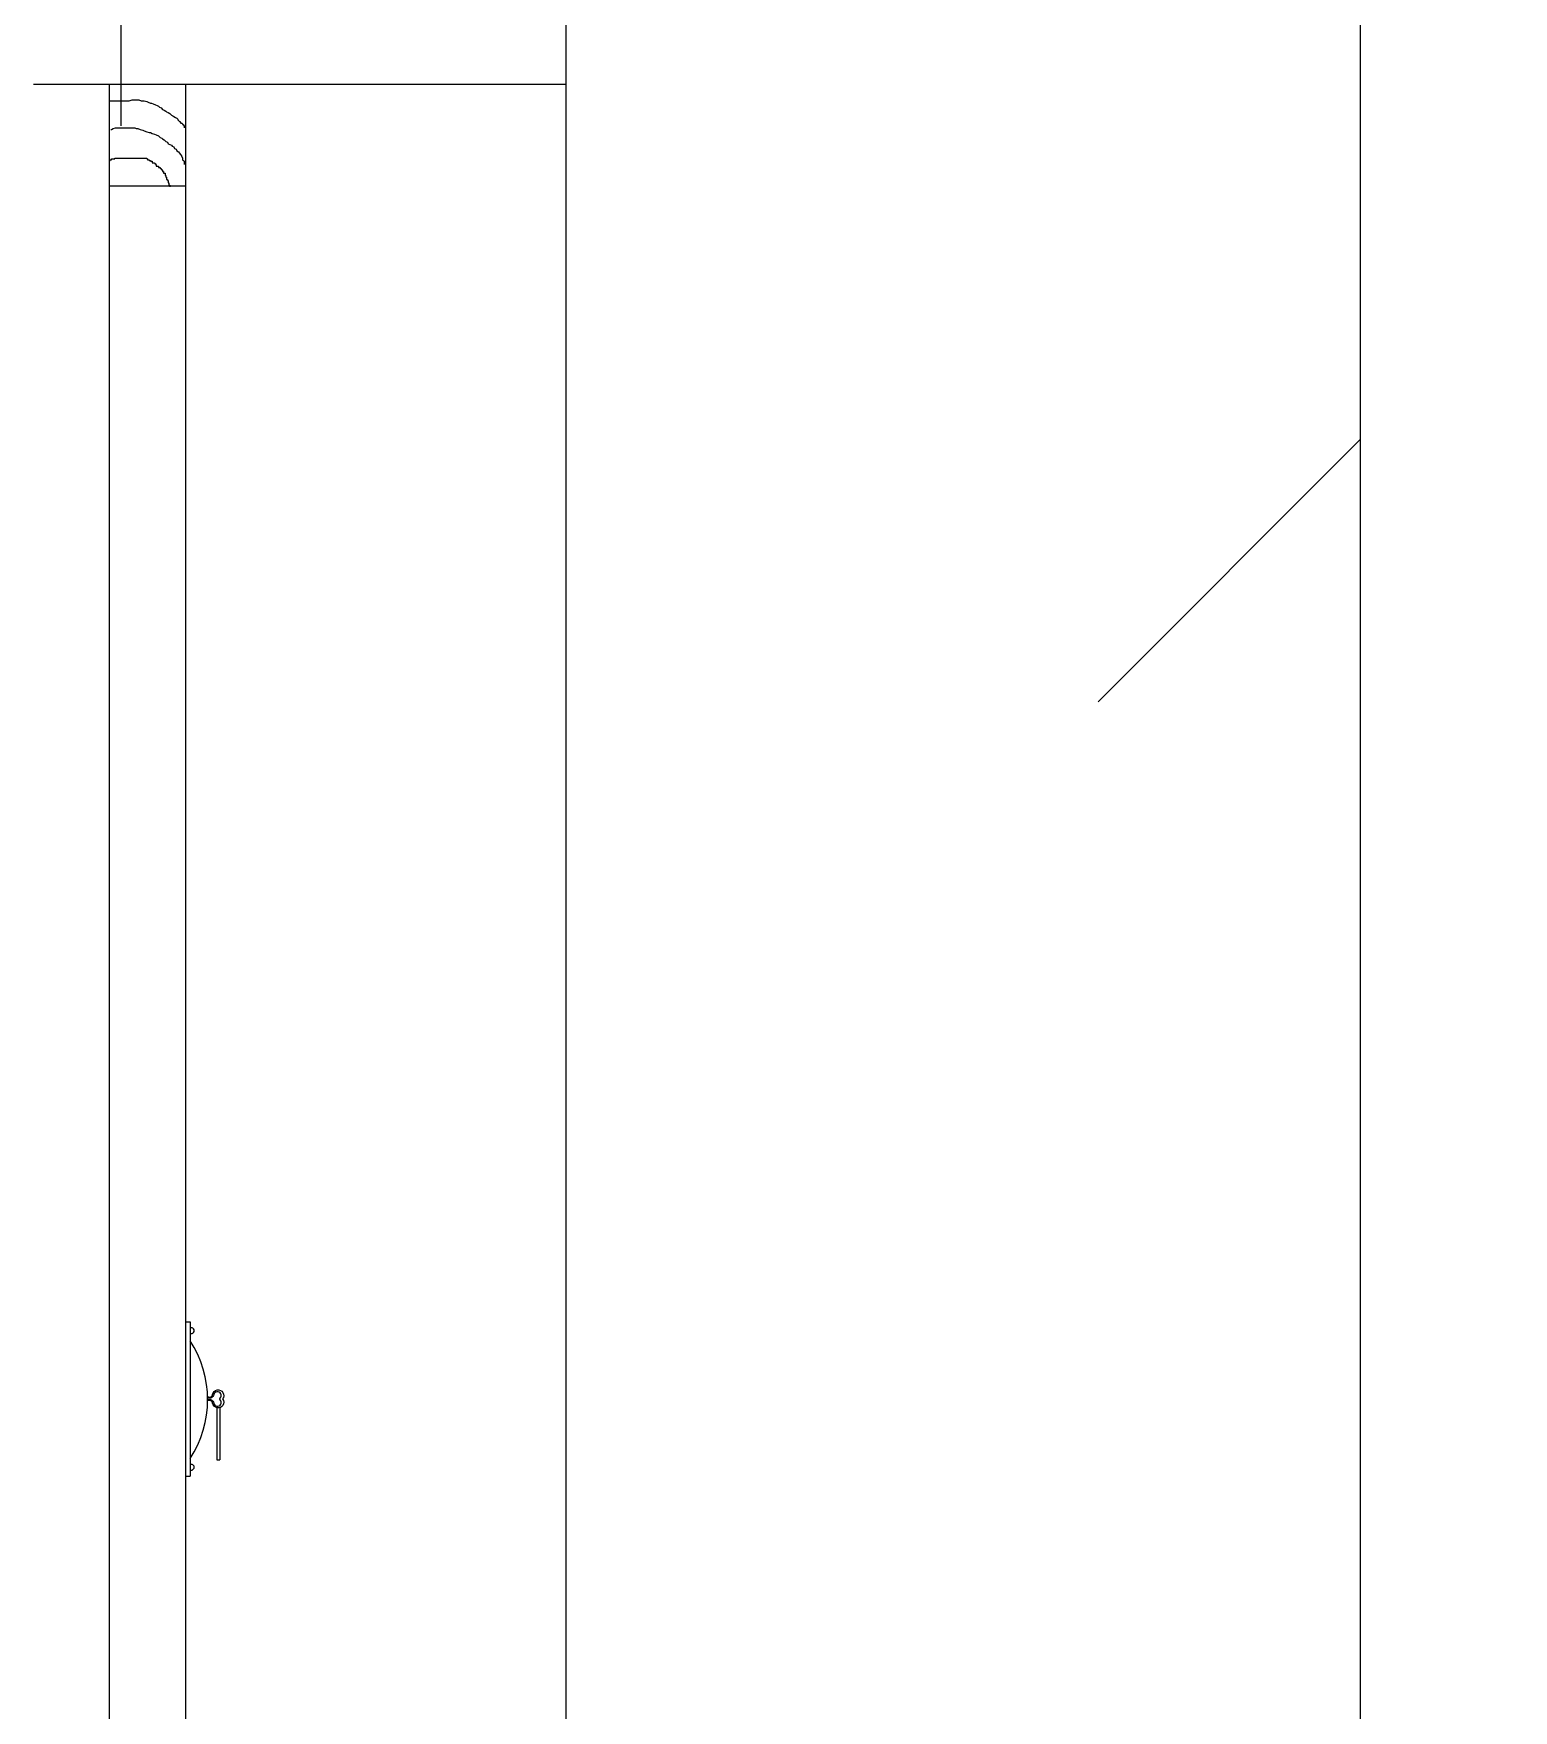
# Model space of a CAD drawing. Header units: metres. Extents: x 38 to 3506, y 780 to 4811.
# Drawn here: x 2058 to 3226, y 2103 to 3425 of the extents above; entities that cross this region are included whole.
import ezdxf

# ---------------------------------------------------------------- set-up
doc = ezdxf.new("R2010")
doc.units = ezdxf.units.M
for name, color, linetype in [('3', 3, 'Continuous'), ('4', 4, 'Continuous'), ('7', 7, 'Continuous'), ('BH', 3, 'Continuous'), ('DIM', 3, 'Continuous')]:
    doc.layers.add(name, color=color, linetype=linetype)
doc.dimstyles.get("Standard").update_dxf_attribs({"dimtxt": 2.5, "dimasz": 2.5, "dimexe": 1.25, "dimexo": 0.625, "dimtad": 1, "dimcen": 2.5, "dimazin": 3, "dimtfac": 1, "dimtmove": 0, "dimatfit": 3})

msp = doc.modelspace()

# ---------------------------------------------------------------- hatches: boundary and pattern name
at = {"layer": 'BH'}
h = msp.add_hatch(dxfattribs=at)
h.set_pattern_fill('ANSI31', scale=250)
h.paths.add_polyline_path([(3104.84, 3974.65), (3124.84, 3974.65), (3124.84, 4004.65), (3134.84, 4004.65), (3134.84, 4014.65), (3124.84, 4014.65, -0.27), (3159.52, 4052.54, -0.11), (3222.44, 4049.68, 0.17), (3035, 4055.84), (3032.09, 4065.41, -0.17), (3225.66, 4059.15, -0.15), (3129.84, 4139.52), (3134.84, 4144.52), (3129.84, 4149.52), (3134.84, 4154.52), (3129.84, 4159.52), (3134.84, 4164.52), (3129.84, 4169.52), (3134.84, 4174.52), (3129.84, 4179.52, 1.14), (3129.84, 4229.52), (2898.03, 4229.52), (2898.03, 1284.75), (3104.84, 1284.75)])
h = msp.add_hatch(dxfattribs=at)
h.set_pattern_fill('ANSI33', scale=200)
h.paths.add_polyline_path([(2478.01, 3634.75), (2058.22, 3634.75), (2058.22, 3384.75), (2118.01, 3384.75), (2478.01, 3384.75)])
h = msp.add_hatch(dxfattribs=at)
h.set_pattern_fill('AR-BRSTD', scale=30)
h.paths.add_polyline_path([(2478.01, 3384.75), (2178.01, 3384.75), (2178.01, 1484.75), (2278.01, 1484.75), (2278.01, 1284.75), (2478.01, 1284.75)])
h.paths.add_polyline_path([(2118.01, 3384.75), (2058.22, 3384.75), (2058.22, 1484.75), (2118.01, 1484.75)])

# ---------------------------------------------------------------- linework, layer by layer
at = {"layer": '3'}
msp.add_lwpolyline([(2195.58, 2347.7, -0.48), (2200.36, 2345.02, 1.29), (2205.54, 2347.56, -0.46), (2205.55, 2348.94, 1.26), (2200.36, 2351.69, -0.48), (2195.57, 2349.03)], format="xyb", dxfattribs=at)
at = {"layer": '4'}
for p, q in [((2118.01, 3384.75), (2058.22, 3384.75)), ((2178.01, 3384.75), (2178.01, 1484.75)), ((2178.01, 3304.75), (2118.01, 3304.75)), ((2178.01, 2409.05), (2181.84, 2409.05)), ((2178.01, 2409.05), (2178.01, 2287.44)), ((2181.84, 2409.05), (2181.84, 2287.44)), ((2202.92, 2341.24), (2202.92, 2300.18)), ((2205.31, 2341.42), (2205.31, 2300.21)), ((2202.92, 2300.18), (2205.31, 2300.18)), ((2178.01, 2287.44), (2181.84, 2287.44))]:
    msp.add_line(p, q, dxfattribs=at)
for points in [[(2898.03, 4229.52), (3129.84, 4229.52, -1.14), (3129.84, 4179.52), (3134.84, 4174.52), (3129.84, 4169.52), (3134.84, 4164.52), (3129.84, 4159.52), (3134.84, 4154.52), (3129.84, 4149.52), (3134.84, 4144.52), (3129.84, 4139.52, 0.15), (3225.66, 4059.15), (3222.5, 4049.66, 0.11), (3159.52, 4052.54, 0.27), (3124.84, 4014.65), (3134.84, 4014.65), (3134.84, 4004.65), (3124.84, 4004.65), (3124.84, 3974.65), (3104.84, 3974.65), (3104.84, 1284.75)], [(2773.01, 3981.53), (2773.01, 3964.75), (2693.01, 3964.75), (2693.01, 3954.75, 0.24), (2620.71, 3938.28, 0.26), (2613.01, 3914.75), (2623.01, 3914.75), (2623.01, 3904.75), (2613.01, 3904.75), (2613.01, 3874.75), (2623.01, 3874.75), (2623.01, 3864.75), (2613.01, 3864.75, 0.23), (2518.01, 3694.75), (2533.01, 3694.75), (2533.01, 3674.75), (2518.01, 3674.75), (2518.01, 3634.75), (2478.01, 3634.75), (2478.01, 3384.75), (2118.01, 3384.75), (2118.01, 1484.75)], [(2195.55, 2350.06, 0.53), (2199.47, 2351.86, -1.26), (2207.38, 2348.24, -1.28), (2199.47, 2344.87, 0.53), (2195.58, 2346.69, 0.53)]]:
    msp.add_lwpolyline(points, format="xyb", dxfattribs=at)
for centre, radius, start, end in [((2182.76, 2402.09), 2.24, 245.53, 114.47), ((2110.06, 2347.68), 85.52, 327.06, 32.94), ((2182.76, 2294.4), 2.24, 245.53, 114.47)]:
    msp.add_arc(centre, radius, start, end, dxfattribs=at)
at = {"layer": '7'}
msp.add_line((2478.01, 3384.75), (2478.01, 1284.75), dxfattribs=at)
at = {"layer": 'BH'}
for p, q in [((2133.63, 3372.1), (2136.15, 3372.73)), ((2136.15, 3372.73), (2141.18, 3372.73)), ((2141.18, 3372.73), (2143.07, 3372.1)), ((2118.54, 3372.1), (2133.63, 3372.1)), ((2143.07, 3372.1), (2145.58, 3372.1)), ((2145.58, 3372.1), (2147.47, 3371.47)), ((2147.47, 3371.47), (2148.73, 3370.84)), ((2148.73, 3370.84), (2150.62, 3370.21)), ((2150.62, 3370.21), (2151.24, 3370.21)), ((2151.24, 3370.21), (2152.5, 3369.58)), ((2152.5, 3369.58), (2154.39, 3368.95)), ((2154.39, 3368.95), (2155.65, 3368.33)), ((2155.65, 3368.33), (2156.91, 3367.7)), ((2156.91, 3367.7), (2157.53, 3367.07)), ((2157.53, 3367.07), (2158.79, 3366.44)), ((2158.79, 3366.44), (2160.05, 3365.18)), ((2160.05, 3365.18), (2161.31, 3364.55)), ((2161.31, 3364.55), (2162.57, 3363.93)), ((2162.57, 3363.93), (2163.19, 3363.3)), ((2163.19, 3363.3), (2164.45, 3362.67)), ((2164.45, 3362.67), (2165.71, 3362.04)), ((2165.71, 3362.04), (2166.34, 3361.41)), ((2166.34, 3361.41), (2166.97, 3360.78)), ((2166.97, 3360.78), (2168.23, 3360.15)), ((2168.23, 3360.15), (2168.86, 3359.53)), ((2168.86, 3359.53), (2170.11, 3358.9)), ((2119.17, 3349.47), (2119.8, 3349.47)), ((2119.8, 3349.47), (2121.05, 3350.1)), ((2121.05, 3350.1), (2122.94, 3350.73)), ((2122.94, 3350.73), (2138.04, 3350.73)), ((2138.04, 3350.73), (2139.29, 3350.1)), ((2139.29, 3350.1), (2140.55, 3350.1)), ((2140.55, 3350.1), (2142.44, 3349.47)), ((2142.44, 3349.47), (2144.33, 3348.84)), ((2144.33, 3348.84), (2145.58, 3348.21)), ((2145.58, 3348.21), (2147.47, 3347.58)), ((2147.47, 3347.58), (2149.36, 3346.95)), ((2149.36, 3346.95), (2150.62, 3346.95)), ((2150.62, 3346.95), (2151.87, 3346.33)), ((2151.87, 3346.33), (2153.76, 3345.7)), ((2170.11, 3358.9), (2171.37, 3358.27)), ((2171.37, 3358.27), (2172, 3357.64)), ((2172, 3357.64), (2172, 3357.01)), ((2172, 3357.01), (2172.63, 3356.38)), ((2172.63, 3356.38), (2173.26, 3355.75)), ((2173.26, 3355.75), (2173.89, 3355.75)), ((2173.89, 3355.75), (2173.89, 3355.13)), ((2173.89, 3355.13), (2174.52, 3354.5)), ((2174.52, 3354.5), (2175.15, 3354.5)), ((2175.15, 3354.5), (2175.77, 3353.87)), ((2175.77, 3353.87), (2175.77, 3353.24)), ((2175.77, 3353.24), (2176.4, 3353.24)), ((2176.4, 3353.24), (2176.4, 3352.61)), ((2176.4, 3352.61), (2177.03, 3352.61)), ((2177.03, 3352.61), (2177.03, 3350.73)), ((2153.76, 3345.7), (2155.02, 3345.07)), ((2155.02, 3345.07), (2156.91, 3344.44)), ((2156.91, 3344.44), (2158.16, 3343.18)), ((2158.16, 3343.18), (2159.42, 3342.55)), ((2159.42, 3342.55), (2160.05, 3341.93)), ((2160.05, 3341.93), (2161.31, 3341.3)), ((2161.31, 3341.3), (2162.57, 3340.04)), ((2162.57, 3340.04), (2163.82, 3339.41)), ((2163.82, 3339.41), (2164.45, 3338.15)), ((2164.45, 3338.15), (2165.71, 3337.53)), ((2165.71, 3337.53), (2166.97, 3336.9)), ((2166.97, 3336.9), (2167.6, 3336.27)), ((2167.6, 3336.27), (2168.86, 3335.64)), ((2168.86, 3335.64), (2169.48, 3334.38)), ((2169.48, 3334.38), (2170.74, 3333.75)), ((2170.74, 3333.75), (2171.37, 3332.5)), ((2118.54, 3324.32), (2118.54, 3325.58)), ((2118.54, 3325.58), (2119.8, 3325.58)), ((2119.8, 3325.58), (2119.8, 3326.21)), ((2119.8, 3326.21), (2122.31, 3326.21)), ((2122.31, 3326.21), (2122.31, 3326.84)), ((2122.31, 3326.84), (2147.47, 3326.84)), ((2147.47, 3326.84), (2147.47, 3326.21)), ((2147.47, 3326.21), (2148.1, 3326.21)), ((2148.1, 3326.21), (2148.1, 3325.58)), ((2148.1, 3325.58), (2149.36, 3325.58)), ((2149.36, 3325.58), (2149.36, 3324.95)), ((2149.36, 3324.95), (2150.62, 3324.95)), ((2150.62, 3324.95), (2150.62, 3324.32)), ((2150.62, 3324.32), (2151.87, 3324.32)), ((2151.87, 3324.32), (2151.87, 3323.07)), ((2151.87, 3323.07), (2153.76, 3323.07)), ((2153.76, 3323.07), (2153.76, 3322.44)), ((2153.76, 3322.44), (2154.39, 3322.44)), ((2154.39, 3322.44), (2154.39, 3321.81)), ((2154.39, 3321.81), (2155.02, 3321.81)), ((2155.02, 3321.81), (2155.02, 3320.55)), ((2155.02, 3320.55), (2156.91, 3320.55)), ((2156.91, 3320.55), (2156.91, 3319.3)), ((2171.37, 3332.5), (2172.63, 3331.87)), ((2172.63, 3331.87), (2173.26, 3330.61)), ((2173.26, 3330.61), (2173.89, 3329.98)), ((2173.89, 3329.98), (2174.52, 3329.35)), ((2174.52, 3329.35), (2175.15, 3328.1)), ((2175.15, 3328.1), (2175.77, 3326.84)), ((2175.77, 3326.84), (2175.77, 3325.58)), ((2175.77, 3325.58), (2176.4, 3324.95)), ((2176.4, 3324.95), (2177.03, 3324.32)), ((2177.03, 3324.32), (2177.03, 3321.81)), ((2156.91, 3319.3), (2158.16, 3319.3)), ((2158.16, 3319.3), (2158.16, 3318.67)), ((2158.16, 3318.67), (2158.79, 3318.67)), ((2158.79, 3318.67), (2158.79, 3318.04)), ((2158.79, 3318.04), (2159.42, 3318.04)), ((2159.42, 3318.04), (2159.42, 3317.41)), ((2159.42, 3317.41), (2160.05, 3317.41)), ((2160.05, 3317.41), (2160.05, 3316.15)), ((2160.05, 3316.15), (2160.68, 3316.15)), ((2160.68, 3316.15), (2160.68, 3314.9)), ((2160.68, 3314.9), (2161.94, 3314.9)), ((2161.94, 3314.9), (2161.94, 3313.01)), ((2161.94, 3313.01), (2162.57, 3313.01)), ((2162.57, 3313.01), (2162.57, 3311.75)), ((2162.57, 3311.75), (2163.19, 3311.75)), ((2163.19, 3311.75), (2163.19, 3309.87)), ((2163.19, 3309.87), (2163.82, 3309.87)), ((2163.82, 3309.87), (2163.82, 3309.24)), ((2163.82, 3309.24), (2164.45, 3309.24)), ((2164.45, 3309.24), (2164.45, 3307.35)), ((2164.45, 3307.35), (2165.08, 3307.35)), ((2165.08, 3307.35), (2165.08, 3305.47)), ((2165.08, 3305.47), (2165.71, 3305.47)), ((2165.71, 3305.47), (2165.71, 3304.21))]:
    msp.add_line(p, q, dxfattribs=at)

# ---------------------------------------------------------------- leaders
at = {"layer": 'DIM'}
msp.add_leader([(2127.24, 3352.17), (2127.24, 4781.32), (2648.58, 4781.32)], dimstyle='Standard', dxfattribs=at)

doc.saveas('drawing.dxf')
